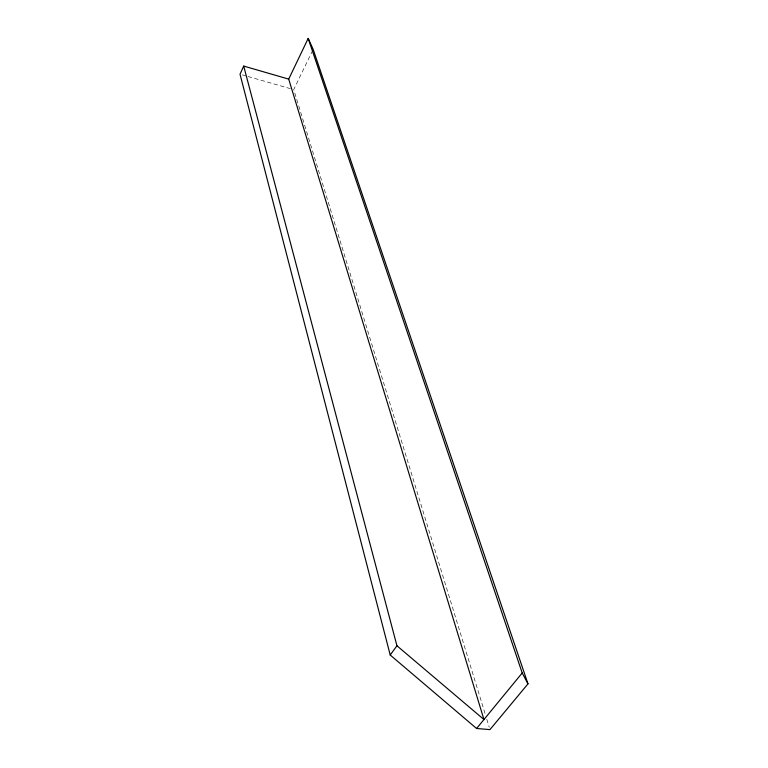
<?xml version="1.0" encoding="UTF-8"?>
<svg xmlns="http://www.w3.org/2000/svg" width="768" height="768" viewBox="0 0 768 768"><rect width="100%" height="100%" fill="white"/><g stroke="black" fill="none" stroke-linecap="round" stroke-linejoin="round"><path stroke-width="0.58" stroke-dasharray="3.84 2.88" d="M312.653 50.429L293.722 89.606L485.395 714.691M242.304 74.861L246.874 76.176M248.016 76.502L290.294 88.627M486.797 719.28L489.264 727.306"/><path stroke-width="1.15" d="M243.706 66.077L240.019 74.208L390.221 655.027L476.592 728.506L489.965 729.6L527.981 683.866L313.162 49.363L308.189 38.4L288.71 79.123L483.955 719.539L396.941 645.763L243.706 66.077L288.71 79.123M390.221 655.027L396.941 645.763M476.592 728.506L522.211 672.97L308.189 38.4M522.211 672.97L527.981 683.866"/></g></svg>
